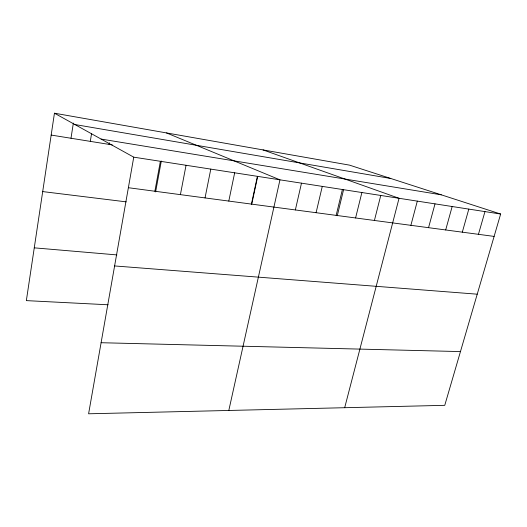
<?xml version="1.0" encoding="UTF-8"?>
<svg xmlns="http://www.w3.org/2000/svg" width="527" height="527" viewBox="0 0 527 527"><rect width="100%" height="100%" fill="white"/><g stroke="black" fill="none" stroke-linecap="round" stroke-linejoin="round"><path stroke-width="0.79" d="M54.446 113.206L133.746 157.165L88.595 413.794L444.755 405.335L500.65 214.034L349.513 165.135L54.446 113.206L26.35 300.621L108.107 304.777M70.993 138.258L73.358 123.094M90.301 141.368L91.573 133.502M109.115 144.398L109.385 142.791M154.872 191.242L160.386 161.295M155.617 191.894L161.315 161.031M180.405 194.641L186.051 165.274M205.036 197.921L210.793 169.108M228.797 201.083L234.667 172.81M251.419 204.166L257.393 176.314M251.748 204.14L257.71 176.38M228.81 410.461L279.962 179.832L166.499 132.929M295.357 209.944L301.477 183.165M316.088 212.704L322.28 186.387M336.154 215.378L342.405 189.509M337.267 215.754L343.584 189.641M355.587 217.961L361.891 192.526M374.414 220.47L380.764 195.451M344.684 407.714L399.051 198.29L263.059 149.918M410.889 225.325L417.312 201.116M428.55 227.677L435.012 203.863M445.684 229.956L452.166 206.525M462.311 232.17L468.813 209.1M478.444 234.317L484.965 211.604M101.098 342.721L460.46 351.581M114.609 265.944L477.231 294.185M34.262 247.842L116.882 254.916M42.694 191.584L126.223 201.861M128.371 187.711L494.115 236.406M133.746 157.165L500.65 214.034M51.172 135.064L112.304 144.912M101.105 139.075L441.31 194.838M74.867 124.53L390.757 178.482"/></g></svg>
